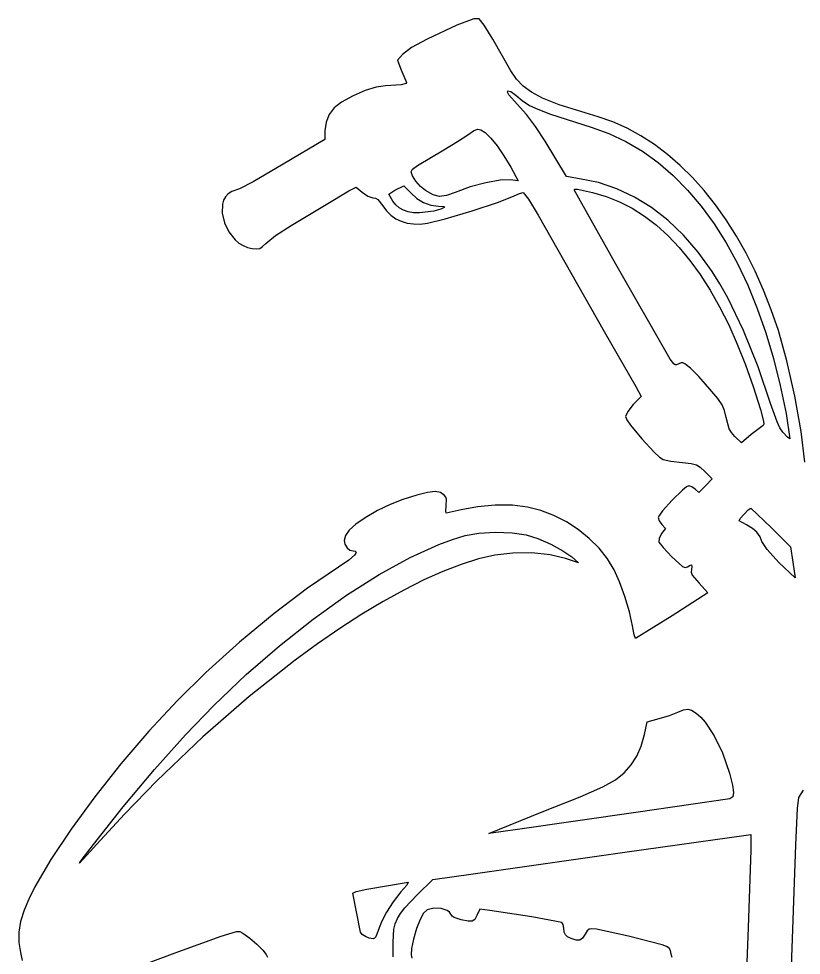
# Model space of a CAD drawing. Extents: x 0 to 847, y 0 to 575.
# Drawn here: x 375.5 to 536.3, y 382.9 to 575.5 of the extents above; entities that cross this region are included whole.
import ezdxf

# ---------------------------------------------------------------- set-up
doc = ezdxf.new("R2010")
doc.units = 0

msp = doc.modelspace()

# ---------------------------------------------------------------- linework, layer by layer
at = {"layer": 'Layer 1', "color": 7}
for points in [[(469.018351, 575.451474), (465.583175, 574.119737), (459.422789, 571.253415), (456.225739, 569.511574), (454.378064, 568.113691), (453.31973, 566.914246), (454.060564, 565.0798), (455.08362, 562.68091), (455.207092, 562.355142), (455.118898, 562.138514), (454.095842, 561.834243), (450.92084, 561.622576), (448.998199, 561.367363), (446.678684, 560.665666), (444.213648, 559.613395), (441.854445, 558.306463), (440.357343, 557.118042), (439.296805, 555.757642), (438.659599, 554.198804), (438.432498, 552.41507), (438.397221, 550.65118), (429.824715, 545.535899), (423.677559, 541.950793), (420.864154, 540.455896), (419.276653, 539.926729), (418.556791, 539.458394), (418.005756, 538.849034), (417.615436, 538.121334), (417.377715, 537.297982), (417.327623, 535.455061), (417.790576, 533.50176), (418.701666, 531.619565), (419.995989, 529.989965), (420.76658, 529.326603), (421.60864, 528.794447), (422.514054, 528.416184), (423.474711, 528.214499), (424.401856, 528.141739), (425.044573, 528.240958), (425.607916, 528.591531), (426.296935, 529.272833), (428.30777, 530.864744), (431.482772, 532.906447), (438.679443, 537.280894), (443.37139, 540.06784), (444.888336, 540.843952), (446.123059, 539.785618), (447.269587, 538.996277), (448.310282, 538.656728), (448.822913, 538.581212), (449.289241, 538.317179), (450.321117, 536.998672), (451.113214, 535.935377), (452.007837, 535.047368), (453.004986, 534.334646), (454.104661, 533.797211), (455.306862, 533.435063), (456.61159, 533.2482), (458.018843, 533.236625), (459.528623, 533.400336), (463.160583, 534.306534), (468.687622, 535.966796), (474.088984, 537.74612), (477.343912, 539.009506), (478.459572, 539.538673), (479.178357, 539.75034), (480.26315, 538.370096), (482.247526, 535.058393), (495.829479, 511.175322), (502.320594, 499.81587), (503.449484, 497.805036), (501.826705, 496.146979), (500.675767, 494.69618), (500.239204, 493.642255), (500.51178, 492.995611), (501.242416, 491.921911), (503.555317, 489.087009), (506.132801, 486.324868), (507.194167, 485.342119), (507.929764, 484.822805), (509.504036, 484.465618), (511.951434, 484.187805), (513.719182, 484.015826), (514.795706, 483.764471), (515.587803, 483.274992), (516.50227, 482.388637), (518.019215, 480.836414), (516.643381, 479.425302), (515.267547, 478.01419), (514.526713, 478.719746), (513.838796, 479.218045), (513.256712, 479.425302), (512.762547, 479.178151), (511.942614, 478.519655), (509.808307, 476.466377), (507.819521, 474.260963), (507.181489, 473.412297), (506.941986, 472.898909), (507.166882, 472.202172), (507.68282, 471.452519), (508.423654, 470.64113), (507.647542, 469.582796), (507.166882, 468.612656), (507.083097, 467.854184), (507.947403, 466.703245), (509.76421, 464.785015), (511.947024, 462.813868), (512.487766, 462.617084), (512.939212, 462.77418), (513.517988, 463.097744), (513.812338, 463.140188), (513.881791, 462.858516), (513.785879, 462.209736), (513.746192, 461.64474), (513.944629, 461.076436), (515.37338, 459.387512), (517.172548, 457.411955), (509.821536, 452.667091), (502.285316, 448.02806), (502.020733, 448.786533), (501.650316, 450.603339), (501.011457, 453.526987), (500.084864, 456.68876), (499.006135, 459.691783), (497.910869, 462.13918), (496.511608, 464.430308), (494.779964, 466.597412), (492.763893, 468.605766), (490.511351, 470.420644), (488.070292, 472.007318), (485.488674, 473.331062), (482.814451, 474.35715), (480.09558, 475.050855), (476.990031, 475.409145), (473.454534, 475.430091), (469.826433, 475.120308), (466.443072, 474.48641), (463.338625, 473.780854), (463.276889, 474.235056), (463.373903, 475.297799), (463.435639, 476.647175), (463.294528, 477.073816), (463.021125, 477.414467), (462.167843, 478.016395), (461.063207, 478.234676), (459.508779, 478.069312), (457.306121, 477.520301), (454.456888, 476.619063), (451.816014, 475.575612), (449.274359, 474.340338), (446.722781, 472.863631), (444.794629, 471.545123), (443.441946, 470.332449), (442.644888, 469.212379), (442.383612, 468.171684), (442.546772, 467.388958), (442.974515, 466.698836), (443.574238, 466.207151), (444.253335, 466.019738), (444.667023, 465.966959), (444.850853, 465.809174), (444.80648, 465.547208), (444.535558, 465.18189), (443.320679, 464.144502), (441.219445, 462.703625), (434.855109, 458.36666), (427.98145, 453.143341), (420.909354, 447.285021), (413.949705, 441.043056), (408.10489, 435.287193), (402.228656, 428.948834), (396.504557, 422.268996), (391.116149, 415.488699), (386.246986, 408.848963), (382.080623, 402.590805), (378.800614, 396.955245), (377.550354, 394.446258), (376.590515, 392.183303), (375.869525, 389.839534), (375.505723, 387.641286), (375.499108, 385.535642), (375.849681, 383.469686), (376.180411, 381.811629)], [(537.104505, 484.293638), (536.319574, 490.560409), (535.005476, 497.835904), (533.373878, 505.104784), (531.636446, 511.351711), (530.17749, 515.587372), (528.581954, 519.651778), (526.854642, 523.539037), (525.000361, 527.243257), (523.023917, 530.758549), (520.930116, 534.07902), (518.723764, 537.19878), (516.409666, 540.111937), (513.992628, 542.812601), (511.477457, 545.29488), (508.868958, 547.552883), (506.171938, 549.580719), (503.391201, 551.372498), (500.531555, 552.922326), (497.597805, 554.224315), (494.594756, 555.272572), (486.560237, 557.781706), (483.129471, 559.15313), (480.909726, 560.351473), (479.182767, 561.596118), (477.806382, 563.012742), (476.638356, 564.727022), (472.934187, 571.218138), (471.143838, 574.155014), (470.147241, 575.451474), (469.018351, 575.451474), (469.018351, 575.451474)], [(480.483636, 557.636185), (482.165395, 556.846844), (484.836035, 555.845836), (493.183644, 553.155904), (496.814131, 551.857498), (500.320026, 550.203455), (503.6958, 548.20194), (506.935923, 545.861116), (510.034865, 543.18915), (512.987099, 540.194206), (515.787093, 536.884449), (518.42932, 533.268044), (520.908248, 529.353156), (523.21835, 525.147949), (525.354095, 520.660589), (527.309955, 515.89924), (529.080399, 510.872067), (530.659899, 505.587236), (532.042924, 500.05291), (533.223947, 494.277256), (534.000059, 489.056141), (533.519399, 489.4001), (532.588947, 490.431976), (531.958907, 491.372901), (531.358633, 492.588331), (530.048945, 496.358646), (527.519968, 503.891559), (524.501511, 511.325253), (521.258158, 518.0578), (519.634828, 520.973042), (518.054493, 523.487274), (515.179628, 527.445691), (512.141052, 530.958451), (508.943726, 534.023072), (505.59261, 536.637074), (502.092667, 538.797977), (498.448856, 540.503301), (494.666138, 541.750564), (490.749476, 542.537286), (488.068363, 542.995898), (485.916417, 546.629511), (483.728091, 550.308324), (481.744817, 553.305835), (479.854148, 555.787407), (477.943634, 557.918407), (476.232661, 559.818998), (475.939414, 560.354229), (476.003355, 560.634798), (476.633946, 560.493686), (477.661412, 559.717575), (478.993149, 558.623963), (480.483636, 557.636185), (480.483636, 557.636185)], [(471.346686, 552.027014), (472.525736, 550.91852), (473.847, 549.297395), (475.241024, 547.25955), (476.638356, 544.900899), (478.155301, 542.113953), (476.532522, 542.325619), (474.455542, 542.265537), (471.531894, 541.739126), (468.277517, 540.862142), (465.208349, 539.75034), (463.401464, 539.105969), (461.998069, 538.934541), (460.674049, 539.259207), (459.105289, 540.103118), (458.091604, 540.942619), (457.134142, 542.030168), (456.42142, 543.124331), (456.141954, 543.983676), (456.440162, 544.490794), (457.469281, 545.288955), (462.844736, 548.499234), (465.67137, 550.183749), (467.783628, 551.603681), (468.950551, 552.409007), (469.763595, 552.728161), (470.477419, 552.590908), (471.346686, 552.027014), (471.346686, 552.027014)], [(456.071398, 539.679784), (457.336438, 538.510656), (458.730463, 537.655721), (460.223706, 537.1249), (461.786402, 536.928116), (462.812765, 536.842678), (462.993151, 536.743941), (462.959389, 536.615026), (462.272574, 536.288155), (460.798624, 535.90506), (457.9086, 535.535194), (456.670501, 535.569576), (455.56428, 535.750719), (454.58539, 536.079037), (453.729283, 536.554943), (452.991412, 537.17885), (452.367229, 537.951172), (451.55584, 539.362284), (452.830251, 540.204542), (454.660286, 541.126174), (456.071398, 539.679784), (456.071398, 539.679784)], [(493.465866, 539.715062), (496.256292, 538.899961), (498.965069, 537.817847), (501.591577, 536.469599), (504.135196, 534.856096), (506.595306, 532.978217), (508.971286, 530.836839), (511.262517, 528.432841), (513.468379, 525.767102), (515.588251, 522.8405), (517.621513, 519.653914), (519.567545, 516.208222), (521.425728, 512.504303), (523.19544, 508.543035), (524.876062, 504.325297), (526.466974, 499.851966), (527.967555, 495.123923), (528.576097, 492.702984), (528.622399, 492.092788), (528.496722, 491.843088), (526.062554, 489.973364), (524.051719, 488.244752), (522.711163, 489.585308), (522.028206, 490.364727), (521.560224, 491.137532), (520.911995, 493.430589), (520.576856, 494.930998), (520.082966, 496.094062), (519.165744, 497.389419), (517.560604, 499.286703), (515.290698, 501.861432), (513.583032, 503.586185), (512.391304, 504.510574), (511.974447, 504.688134), (511.669211, 504.684207), (510.681433, 504.260873), (510.433386, 504.279063), (510.125807, 504.485769), (509.411432, 505.425041), (498.197501, 524.964532), (489.655864, 540.244229), (489.79477, 540.419516), (490.343781, 540.402979), (493.465866, 539.715062), (493.465866, 539.715062)], [(530.154778, 470.852797), (534.14117, 466.866405), (534.635059, 463.726681), (535.058393, 460.481123), (531.707002, 463.656125), (529.316931, 466.324009), (528.249777, 467.960017), (527.873297, 468.951103), (527.222311, 469.856199), (526.300128, 470.668691), (525.110053, 471.381964), (523.55783, 472.228631), (523.819106, 472.710944), (524.589705, 473.600055), (525.452909, 474.456093), (525.991998, 474.839188), (530.154778, 470.852797), (530.154778, 470.852797)], [(479.77808, 469.371129), (482.181931, 468.595017), (484.853673, 467.422031), (487.333593, 466.077064), (489.161975, 464.785015), (490.537809, 463.58557), (487.891974, 464.502793), (484.767684, 465.247485), (480.995164, 465.618453), (477.037436, 465.59916), (473.35752, 465.173071), (470.008593, 464.390861), (466.442934, 463.269448), (462.678631, 461.821025), (458.73377, 460.05779), (454.626438, 457.991937), (450.374723, 455.635662), (445.99671, 453.001162), (441.510486, 450.100631), (436.934139, 446.946265), (432.285755, 443.55026), (422.845223, 436.082115), (413.333584, 427.793761), (403.895532, 418.782764), (397.205979, 411.912412), (392.289136, 406.576645), (388.020522, 401.809732), (388.06958, 401.977095), (388.558509, 402.682307), (390.842746, 405.6947), (396.959035, 413.408963), (403.419282, 421.080231), (409.773696, 428.202488), (415.572484, 434.269718), (422.252666, 440.607526), (429.114749, 446.548046), (436.036364, 452.008181), (442.89514, 456.904836), (449.568708, 461.154916), (455.934697, 464.675323), (461.870738, 467.382963), (464.639287, 468.406028), (467.254461, 469.19474), (470.084402, 469.683668), (473.489812, 469.878247), (476.908451, 469.77517), (479.77808, 469.371129), (479.77808, 469.371129)], [(514.73838, 432.682217), (515.68213, 431.885435), (516.626293, 430.832337), (518.464597, 428.043186), (520.150766, 424.486743), (521.582273, 420.334987), (522.223337, 417.886487), (522.450989, 416.330957), (522.261922, 415.463343), (521.652829, 415.078595), (502.320594, 412.221093), (478.01419, 408.728591), (472.122797, 407.917201), (483.058915, 412.362204), (490.868538, 415.494763), (495.529618, 417.525992), (498.179862, 418.994982), (499.956982, 420.44082), (501.411088, 422.026668), (502.567539, 423.81426), (503.459406, 425.87305), (504.119762, 428.272492), (504.684207, 430.918327), (507.118375, 431.553327), (509.252682, 432.192738), (510.963655, 432.858606), (512.158691, 433.346983), (513.009768, 433.484787), (513.781469, 433.265403), (514.73838, 432.682217), (514.73838, 432.682217)], [(537.82329, 295.626862), (534.740892, 289.207404), (531.561481, 283.18372), (531.282359, 282.837419), (531.124367, 282.827635), (531.001446, 283.562956), (531.777557, 308.610194), (533.753114, 363.184951), (535.234782, 405.571228), (535.598584, 413.082092), (535.869782, 415.360817), (536.822283, 416.877763)], [(452.437785, 382.587741), (452.437785, 385.586354), (452.624096, 388.253686), (452.902873, 389.377133), (453.346188, 390.441461), (453.984634, 391.507443), (454.848802, 392.635851), (457.376677, 395.323027), (460.586957, 398.498029), (468.87724, 399.662196), (500.591982, 404.142477), (525.039497, 407.564423), (525.991998, 407.705535), (525.991998, 404.495255), (525.462831, 388.584967), (522.287829, 306.034915)], [(454.060564, 395.922749), (452.444951, 393.86451), (451.083999, 391.786427), (450.047163, 389.800949), (449.403894, 388.020522), (448.914415, 386.693195), (448.64487, 386.388373), (448.34556, 386.29191), (447.555668, 386.417587), (446.762469, 386.741702), (446.108176, 387.184879), (445.735003, 387.667744), (444.147502, 395.675805), (444.88117, 395.978422), (447.053511, 396.456326), (455.542231, 397.898306), (455.23796, 397.320632), (454.060564, 395.922749), (454.060564, 395.922749)], [(459.422789, 392.21858), (458.72495, 391.544444), (457.994038, 390.238614), (457.289585, 388.423461), (456.671121, 386.221354), (456.261568, 384.261232), (456.146364, 382.975797), (456.328816, 382.272446)], [(509.781298, 382.422928), (509.623099, 383.152186), (509.469861, 383.880893), (509.190946, 384.351631), (508.660676, 384.690077), (507.753375, 385.021909), (500.830107, 386.843126), (494.277256, 388.267467), (493.323102, 388.365032), (492.755901, 388.280696), (492.367294, 387.925162), (491.948921, 387.209133), (491.412588, 386.416485), (490.833261, 386.027326), (490.088568, 386.008585), (489.056141, 386.327188), (488.327986, 386.66839), (487.861106, 387.09889), (487.612508, 387.681525), (487.539196, 388.479134), (487.424543, 389.219967), (487.15114, 389.643301), (480.981935, 390.811878), (472.299186, 392.112747), (470.288352, 392.359692), (469.688629, 391.089691), (469.23112, 390.277199), (468.727309, 389.907884), (467.892769, 389.908987), (466.443072, 390.207746), (465.014321, 390.657538), (464.597602, 390.971731), (464.326404, 391.371913), (464.04046, 391.764241), (463.580058, 392.089596), (462.29793, 392.509622), (460.804136, 392.572461), (459.422789, 392.21858), (459.422789, 392.21858)], [(398.462751, 379.941906), (407.634979, 383.39913), (417.124707, 386.856355), (420.268841, 387.791217), (420.959514, 387.759246), (421.534432, 387.456077), (422.994051, 386.404909), (424.45367, 385.158611), (425.661935, 383.958614), (426.367491, 383.046352), (426.623255, 382.488522)]]:
    msp.add_lwpolyline(points, dxfattribs=at)

doc.saveas('drawing.dxf')
